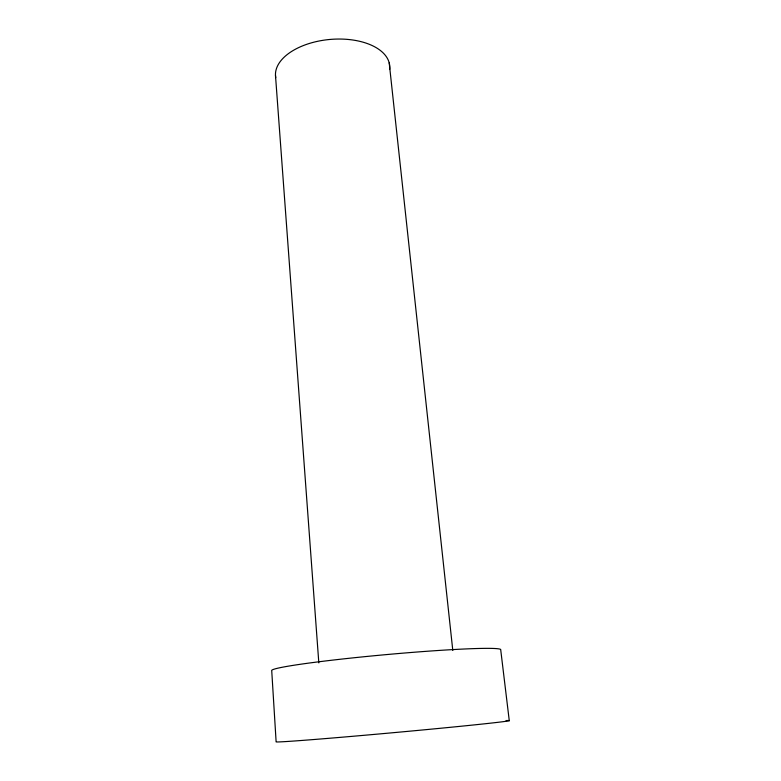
<?xml version="1.0" encoding="UTF-8"?>
<svg xmlns="http://www.w3.org/2000/svg" width="781" height="781" viewBox="0 0 781 781"><rect width="100%" height="100%" fill="white"/><g stroke="black" fill="none" stroke-linecap="round" stroke-linejoin="round"><path stroke-width="1.17" d="M509.271 720.697L500.68 649.48A115.041 5.496 -5.2 0 0 381.724 655.025A115.041 5.496 -5.2 0 0 271.729 670.703L276.123 741.804A117.121 1.494 -5.2 0 0 404.929 731.621A117.121 1.494 -5.2 0 0 506.059 720.57M389.211 62.88L452.804 650.485M275.488 75.445L318.824 662.903M275.742 77.631A57.325 31.572 -5.2 0 1 331.749 39.304A57.325 31.572 -5.2 0 1 389.641 69.47"/></g></svg>
